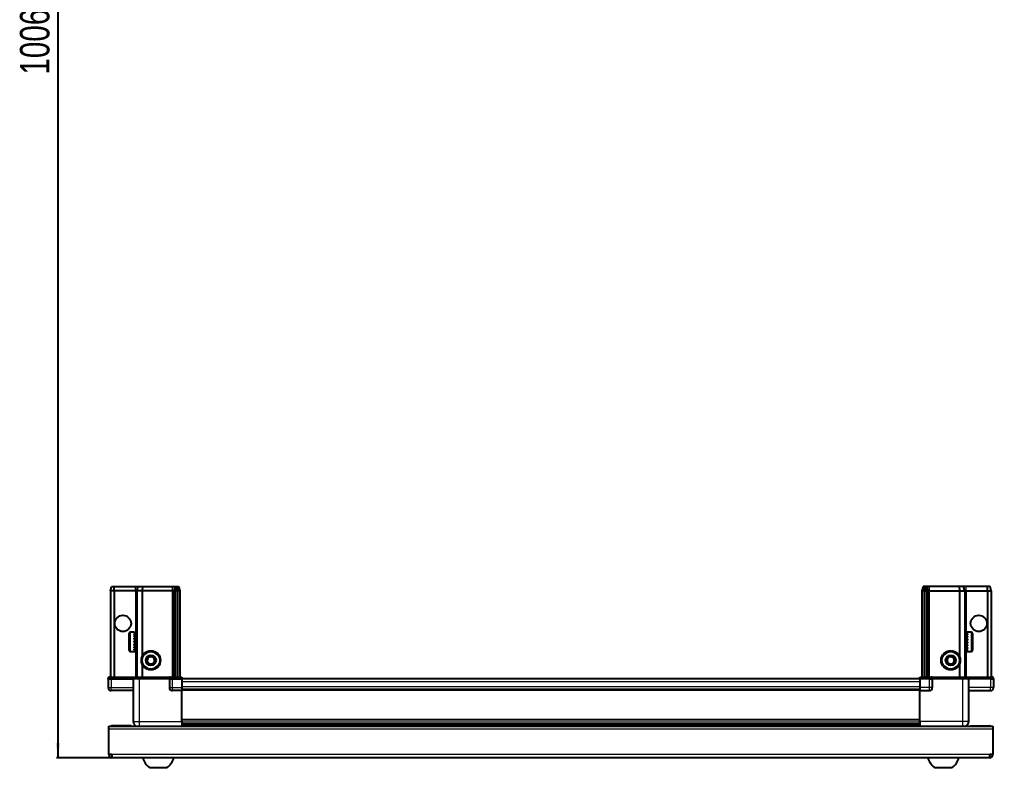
# Model space of a CAD drawing. Header units: millimetres. Extents: x 899 to 3472, y -108 to 2012.
# Drawn here: x 963 to 1623, y -108 to 399 of the extents above; entities that cross this region are included whole.
import ezdxf

# ---------------------------------------------------------------- set-up
doc = ezdxf.new("R2010")
doc.units = ezdxf.units.MM
doc.layers.add('FORMAT', color=7, linetype='Continuous')
doc.styles.add('SLDTEXTSTYLE0', font='TXT', dxfattribs={"width": 0.75})
doc.dimstyles.new('SLDDIMSTYLE0', dxfattribs={"dimtxt": 20, "dimasz": 10, "dimexe": 0, "dimexo": 0.0625, "dimgap": 5, "dimtad": 2, "dimdec": 1, "dimrnd": 1e-09, "dimzin": 12, "dimdsep": 46, "dimtxsty": 'SLDTEXTSTYLE0', "dimsah": 1, "dimcen": 0.09, "dimadec": 0, "dimazin": 3, "dimtfac": 1, "dimtofl": 0, "dimtmove": 0, "dimatfit": 3, "dimfxl": 0, "dimfrac": 2, "dimtolj": 1, "dimtzin": 12, "dimarcsym": 0})

# ---------------------------------------------------------------- blocks, each defined once
blk = doc.blocks.new('_D_8')
at = {"layer": 'FORMAT'}
for p, q in [((1108.46, 905.76), (988.47, 905.76)), ((989.47, 905.76), (989.47, -100.94)), ((1026.06, -100.94), (988.47, -100.94))]:
    blk.add_line(p, q, dxfattribs=at)
for points in [[(989.47, 905.76), (987.93, 895.76), (991.01, 895.76)], [(989.47, -100.94), (991.01, -90.94), (987.93, -90.94)]]:
    blk.add_solid(points, dxfattribs=at)
at = {"layer": 'FORMAT', "insert": (963.69, 361.77), "char_height": 20, "attachment_point": 1, "rotation": 90, "style": 'SLDTEXTSTYLE0'}
blk.add_mtext('1006,7', dxfattribs=at)

msp = doc.modelspace()

# ---------------------------------------------------------------- linework, layer by layer
at = {"color": 7, "linetype": 'Continuous', "lineweight": 25}
for p, q in [((1024.97, 12.06), (1025.77, 15.06)), ((1025.77, 15.06), (1027.63, 15.06)), ((1027.47, 12.06), (1027.63, 15.06)), ((1027.63, 15.06), (1041.97, 15.06)), ((1041.97, 15.06), (1043.77, 15.06)), ((1042.97, 12.06), (1043.77, 15.06)), ((1043.77, 15.06), (1046.8, 15.06)), ((1046.8, 15.06), (1046.47, 12.06)), ((1046.8, 15.06), (1066.97, 15.06)), ((1066.97, 15.06), (1068.77, 15.06)), ((1068.77, 15.06), (1067.97, 12.06)), ((1068.77, 15.06), (1069.51, 15.06)), ((1069.51, 15.06), (1068.97, 12.06)), ((1069.51, 15.06), (1070.02, 15.06)), ((1070.02, 15.06), (1071.17, 15.06)), ((1070.02, 15.06), (1070.47, 12.06)), ((1071.17, 15.06), (1071.97, 12.06)), ((1575.77, 15.06), (1574.97, 12.06)), ((1576.93, 15.06), (1575.77, 15.06)), ((1576.93, 15.06), (1576.47, 12.06)), ((1577.43, 15.06), (1576.93, 15.06)), ((1577.43, 15.06), (1577.97, 12.06)), ((1578.17, 15.06), (1577.43, 15.06)), ((1578.17, 15.06), (1578.97, 12.06)), ((1579.97, 15.06), (1578.17, 15.06)), ((1600.14, 15.06), (1579.97, 15.06)), ((1600.14, 15.06), (1600.47, 12.06)), ((1603.17, 15.06), (1600.14, 15.06)), ((1603.97, 12.06), (1603.17, 15.06)), ((1604.97, 15.06), (1603.17, 15.06)), ((1619.32, 15.06), (1604.97, 15.06)), ((1619.47, 12.06), (1619.32, 15.06)), ((1621.17, 15.06), (1619.32, 15.06)), ((1621.97, 12.06), (1621.17, 15.06)), ((1027.47, 12.06), (1024.97, 12.06)), ((1024.97, 12.06), (1024.97, -46.24)), ((1041.97, 12.06), (1027.47, 12.06)), ((1027.47, 12.06), (1027.47, -46.24)), ((1042.97, 12.06), (1041.97, 12.06)), ((1042.97, 12.06), (1042.97, -46.24)), ((1046.47, 12.06), (1042.97, 12.06)), ((1046.47, 12.06), (1046.47, -32.44)), ((1066.97, 12.06), (1046.47, 12.06)), ((1067.97, 12.06), (1066.97, 12.06)), ((1068.97, 12.06), (1067.97, 12.06)), ((1067.97, 12.06), (1067.97, -46.24)), ((1068.97, 12.06), (1068.97, -46.24)), ((1070.47, 12.06), (1068.97, 12.06)), ((1071.97, 12.06), (1070.47, 12.06)), ((1070.47, 12.06), (1070.47, -46.24)), ((1071.97, 12.06), (1071.97, -46.24)), ((1574.97, 12.06), (1576.47, 12.06)), ((1574.97, 12.06), (1574.97, -46.24)), ((1576.47, 12.06), (1577.97, 12.06)), ((1576.47, 12.06), (1576.47, -46.24)), ((1577.97, 12.06), (1578.97, 12.06)), ((1577.97, 12.06), (1577.97, -46.24)), ((1578.97, 12.06), (1578.97, -46.24)), ((1578.97, 12.06), (1579.97, 12.06)), ((1579.97, 12.06), (1600.47, 12.06)), ((1600.47, 12.06), (1600.47, -32.44)), ((1600.47, 12.06), (1603.97, 12.06)), ((1603.97, 12.06), (1603.97, -46.24)), ((1603.97, 12.06), (1604.97, 12.06)), ((1604.97, 12.06), (1619.47, 12.06)), ((1619.47, 12.06), (1621.97, 12.06)), ((1619.47, 12.06), (1619.47, -46.24)), ((1621.97, 12.06), (1621.97, -46.24)), ((1037.77, -28.14), (1037.77, -16.74)), ((1040.97, -15.94), (1038.57, -15.94)), ((1040.97, -15.94), (1040.97, -15.95)), ((1040.97, -15.95), (1041.47, -15.95)), ((1040.97, -16.13), (1041.47, -16.13)), ((1040.97, -16.13), (1040.97, -16.35)), ((1040.97, -16.35), (1041.47, -16.35)), ((1040.97, -16.93), (1041.47, -16.93)), ((1040.97, -16.93), (1040.97, -17.35)), ((1040.97, -17.35), (1041.47, -17.35)), ((1040.97, -18.26), (1041.47, -18.26)), ((1040.97, -18.26), (1040.97, -18.85)), ((1040.97, -18.85), (1041.47, -18.85)), ((1041.47, -16.13), (1041.47, -15.95)), ((1041.47, -16.35), (1041.47, -16.13)), ((1041.47, -16.93), (1041.47, -16.35)), ((1041.47, -17.35), (1041.47, -16.93)), ((1041.47, -18.26), (1041.47, -17.35)), ((1041.57, -18.04), (1041.47, -18.04)), ((1041.47, -18.85), (1041.47, -18.26)), ((1041.47, -20), (1041.47, -18.85)), ((1041.57, -26.84), (1041.57, -18.04)), ((1042.45, -19.13), (1041.97, -18.44)), ((1041.97, -26.44), (1041.97, -18.44)), ((1042.94, -18.44), (1042.45, -19.13)), ((1042.45, -25.75), (1042.45, -19.13)), ((1042.97, -18.44), (1042.94, -18.44)), ((1042.94, -26.44), (1042.94, -18.44)), ((1604, -18.44), (1603.97, -18.44)), ((1604.49, -19.13), (1604, -18.44)), ((1604, -18.44), (1604, -26.44)), ((1604.97, -18.44), (1604.49, -19.13)), ((1604.49, -19.13), (1604.49, -25.75)), ((1604.97, -18.44), (1604.97, -26.44)), ((1605.47, -18.04), (1605.37, -18.04)), ((1605.37, -18.04), (1605.37, -26.84)), ((1608.37, -15.94), (1605.47, -15.94)), ((1605.97, -15.94), (1605.47, -15.94)), ((1605.47, -15.94), (1605.47, -15.99)), ((1605.47, -15.99), (1605.47, -16.27)), ((1605.97, -15.99), (1605.47, -15.99)), ((1605.97, -16.27), (1605.47, -16.27)), ((1605.47, -16.27), (1605.47, -16.55)), ((1605.97, -16.55), (1605.47, -16.55)), ((1605.47, -16.55), (1605.47, -17.21)), ((1605.97, -17.21), (1605.47, -17.21)), ((1605.47, -17.21), (1605.47, -17.68)), ((1605.47, -17.68), (1605.47, -18.66)), ((1605.97, -17.68), (1605.47, -17.68)), ((1605.97, -18.66), (1605.47, -18.66)), ((1605.47, -18.66), (1605.47, -19.28)), ((1605.47, -19.28), (1605.47, -20.48)), ((1605.97, -19.28), (1605.47, -19.28)), ((1605.97, -15.99), (1605.97, -15.94)), ((1605.97, -16.55), (1605.97, -16.27)), ((1605.97, -17.68), (1605.97, -17.21)), ((1605.97, -19.28), (1605.97, -18.66)), ((1609.17, -16.74), (1609.17, -28.14)), ((1040.97, -20), (1041.47, -20)), ((1040.97, -20), (1040.97, -20.7)), ((1040.97, -20.7), (1041.47, -20.7)), ((1040.97, -21.99), (1041.47, -21.99)), ((1040.97, -21.99), (1040.97, -22.72)), ((1040.97, -22.13), (1041.47, -22.13)), ((1040.97, -22.63), (1041.47, -22.63)), ((1040.97, -22.72), (1041.47, -22.72)), ((1040.97, -24.01), (1041.47, -24.01)), ((1040.97, -24.01), (1040.97, -24.72)), ((1040.97, -24.72), (1041.47, -24.72)), ((1040.97, -25.88), (1041.47, -25.88)), ((1040.97, -25.88), (1040.97, -26.49)), ((1041.47, -20.7), (1041.47, -20)), ((1041.47, -21.99), (1041.47, -20.7)), ((1041.47, -22.13), (1041.47, -21.99)), ((1041.47, -22.72), (1041.47, -22.63)), ((1041.47, -24.01), (1041.47, -22.72)), ((1041.47, -24.72), (1041.47, -24.01)), ((1041.47, -25.88), (1041.47, -24.72)), ((1041.47, -26.49), (1041.47, -25.88)), ((1041.97, -26.44), (1042.45, -25.75)), ((1042.45, -25.75), (1042.94, -26.44)), ((1604, -26.44), (1604.49, -25.75)), ((1604.49, -25.75), (1604.97, -26.44)), ((1605.97, -20.48), (1605.47, -20.48)), ((1605.47, -20.48), (1605.47, -21.11)), ((1605.97, -21.11), (1605.47, -21.11)), ((1605.47, -21.19), (1605.47, -22.49)), ((1605.97, -21.19), (1605.47, -21.19)), ((1605.97, -22.49), (1605.47, -22.49)), ((1605.97, -22.97), (1605.47, -22.97)), ((1605.47, -22.97), (1605.47, -23.23)), ((1605.47, -23.23), (1605.47, -24.5)), ((1605.97, -23.23), (1605.47, -23.23)), ((1605.97, -24.5), (1605.47, -24.5)), ((1605.47, -24.5), (1605.47, -25.18)), ((1605.47, -25.18), (1605.47, -26.3)), ((1605.97, -25.18), (1605.47, -25.18)), ((1605.97, -26.3), (1605.47, -26.3)), ((1605.47, -26.3), (1605.47, -26.87)), ((1605.97, -21.19), (1605.97, -20.48)), ((1605.97, -23.23), (1605.97, -22.49)), ((1605.97, -25.18), (1605.97, -24.5)), ((1605.97, -26.87), (1605.97, -26.3)), ((1038.57, -28.94), (1040.97, -28.94)), ((1040.97, -26.49), (1041.47, -26.49)), ((1040.97, -27.42), (1041.47, -27.42)), ((1040.97, -27.42), (1040.97, -27.86)), ((1040.97, -27.86), (1041.47, -27.86)), ((1040.97, -28.47), (1041.47, -28.47)), ((1040.97, -28.47), (1040.97, -28.7)), ((1040.97, -28.7), (1041.47, -28.7)), ((1040.97, -28.92), (1041.47, -28.92)), ((1040.97, -28.92), (1040.97, -28.94)), ((1040.97, -28.93), (1041.47, -28.93)), ((1041.47, -27.42), (1041.47, -26.49)), ((1041.47, -26.84), (1041.57, -26.84)), ((1041.47, -27.86), (1041.47, -27.42)), ((1041.47, -28.47), (1041.47, -27.86)), ((1041.47, -28.7), (1041.47, -28.47)), ((1041.47, -28.92), (1041.47, -28.7)), ((1041.47, -28.93), (1041.47, -28.92)), ((1042.94, -26.44), (1042.97, -26.44)), ((1603.97, -26.44), (1604, -26.44)), ((1605.37, -26.84), (1605.47, -26.84)), ((1605.47, -26.87), (1605.47, -27.73)), ((1605.97, -26.87), (1605.47, -26.87)), ((1605.97, -27.73), (1605.47, -27.73)), ((1605.47, -27.73), (1605.47, -28.12)), ((1605.47, -28.12), (1605.47, -28.64)), ((1605.97, -28.12), (1605.47, -28.12)), ((1605.97, -28.64), (1605.47, -28.64)), ((1605.47, -28.64), (1605.47, -28.82)), ((1605.47, -28.82), (1605.47, -28.94)), ((1605.97, -28.82), (1605.47, -28.82)), ((1605.47, -28.94), (1608.37, -28.94)), ((1605.97, -28.12), (1605.97, -27.73)), ((1605.97, -28.82), (1605.97, -28.64)), ((1046.47, -37.44), (1046.47, -46.24)), ((1600.47, -37.44), (1600.47, -46.24)), ((1023.97, -46.24), (1023.47, -47.11)), ((1023.47, -47.44), (1023.47, -47.11)), ((1023.47, -47.44), (1025.47, -47.44)), ((1023.47, -47.44), (1023.47, -53.44)), ((1025.47, -46.24), (1023.97, -46.24)), ((1025.47, -46.24), (1040.27, -46.24)), ((1040.27, -47.44), (1025.47, -47.44)), ((1025.47, -47.44), (1040.27, -47.44)), ((1040.27, -46.24), (1040.47, -46.24)), ((1040.47, -47.44), (1040.27, -47.44)), ((1040.47, -47.44), (1040.47, -46.24)), ((1040.47, -46.24), (1044.47, -46.24)), ((1044.47, -47.44), (1040.47, -47.44)), ((1040.47, -47.44), (1040.47, -76.44)), ((1044.47, -46.24), (1064.77, -46.24)), ((1064.77, -47.44), (1044.47, -47.44)), ((1064.77, -46.24), (1064.97, -46.24)), ((1064.97, -47.44), (1064.77, -47.44)), ((1064.97, -47.44), (1064.97, -46.24)), ((1065.65, -46.24), (1064.97, -46.24)), ((1064.97, -47.44), (1066.97, -47.44)), ((1064.97, -47.44), (1064.97, -53.44)), ((1065.65, -46.24), (1073.47, -46.24)), ((1073.47, -47.11), (1066.97, -47.11)), ((1073.47, -47.44), (1066.97, -47.44)), ((1066.97, -47.44), (1073.47, -47.44)), ((1073.47, -46.24), (1073.47, -47.11)), ((1073.47, -47.11), (1073.47, -47.11)), ((1073.47, -47.44), (1073.47, -47.11)), ((1073.47, -47.44), (1073.47, -47.44)), ((1073.47, -47.44), (1073.47, -53.44)), ((1573.47, -47.59), (1073.47, -47.59)), ((1573.47, -46.24), (1581.29, -46.24)), ((1573.47, -47.11), (1573.47, -46.24)), ((1579.97, -47.11), (1573.47, -47.11)), ((1573.47, -47.44), (1573.47, -47.11)), ((1579.97, -47.44), (1573.47, -47.44)), ((1573.47, -47.44), (1573.47, -53.44)), ((1579.97, -47.44), (1581.97, -47.44)), ((1581.97, -47.44), (1579.97, -47.44)), ((1581.97, -46.24), (1581.29, -46.24)), ((1581.97, -47.44), (1581.97, -46.24)), ((1581.97, -46.24), (1582.17, -46.24)), ((1582.17, -47.44), (1581.97, -47.44)), ((1581.97, -47.44), (1581.97, -53.44)), ((1582.17, -46.24), (1602.47, -46.24)), ((1602.47, -47.44), (1582.17, -47.44)), ((1602.47, -46.24), (1606.47, -46.24)), ((1606.47, -47.44), (1602.47, -47.44)), ((1606.47, -47.44), (1606.47, -46.24)), ((1606.47, -46.24), (1606.67, -46.24)), ((1606.67, -47.44), (1606.47, -47.44)), ((1606.47, -47.44), (1606.47, -76.44)), ((1606.67, -46.24), (1621.47, -46.24)), ((1621.47, -47.44), (1606.67, -47.44)), ((1622.97, -46.24), (1621.47, -46.24)), ((1621.47, -47.44), (1623.47, -47.44)), ((1623.47, -47.11), (1622.97, -46.24)), ((1623.47, -47.11), (1622.97, -46.24)), ((1623.47, -47.44), (1623.47, -47.11)), ((1623.47, -47.44), (1623.47, -47.11)), ((1623.47, -47.44), (1623.47, -47.44)), ((1623.47, -47.44), (1623.47, -53.44)), ((1040.47, -55.44), (1025.47, -55.44)), ((1073.47, -55.44), (1066.97, -55.44)), ((1073.47, -53.44), (1073.47, -55.44)), ((1573.47, -54.79), (1073.47, -54.79)), ((1073.47, -76.44), (1073.47, -55.44)), ((1573.47, -53.44), (1573.47, -55.44)), ((1573.47, -55.44), (1579.97, -55.44)), ((1573.47, -76.44), (1573.47, -55.44)), ((1606.47, -55.44), (1621.47, -55.44)), ((1073.47, -77.46), (1573.47, -77.46)), ((1073.47, -77.5), (1573.47, -77.5)), ((1573.62, -79.44), (1573.62, -76.44)), ((1023.97, -79.44), (1622.97, -79.44)), ((1023.97, -81.54), (1023.97, -79.44)), ((1023.97, -98.84), (1023.97, -81.54)), ((1038.97, -79.34), (1026.07, -79.34)), ((1038.97, -79.34), (1038.97, -79.44)), ((1097.35, -79.29), (1073.47, -79.29)), ((1091.97, -79.44), (1091.97, -79.29)), ((1092.01, -79.44), (1092.01, -79.29)), ((1092.28, -79.44), (1092.28, -79.29)), ((1092.54, -79.44), (1092.54, -79.29)), ((1093.19, -79.44), (1093.19, -79.29)), ((1093.66, -79.44), (1093.66, -79.29)), ((1094.62, -79.44), (1094.62, -79.29)), ((1095.24, -79.44), (1095.24, -79.29)), ((1096.43, -79.44), (1096.43, -79.29)), ((1097.09, -79.44), (1097.09, -79.29)), ((1097.14, -79.44), (1097.14, -79.29)), ((1098.44, -79.29), (1097.35, -79.29)), ((1099.17, -79.29), (1098.44, -79.29)), ((1098.44, -79.44), (1098.44, -79.29)), ((1098.44, -79.29), (1098.44, -79.29)), ((1098.45, -79.44), (1098.45, -79.29)), ((1098.95, -79.44), (1098.95, -79.29)), ((1099.17, -79.44), (1099.17, -79.29)), ((1099.59, -79.29), (1099.17, -79.29)), ((1099.17, -79.29), (1099.17, -79.29)), ((1547.35, -79.29), (1099.59, -79.29)), ((1100.45, -79.44), (1100.45, -79.29)), ((1101.14, -79.44), (1101.14, -79.29)), ((1102.26, -79.44), (1102.26, -79.29)), ((1102.84, -79.44), (1102.84, -79.29)), ((1103.71, -79.44), (1103.71, -79.29)), ((1104.11, -79.44), (1104.11, -79.29)), ((1104.64, -79.44), (1104.64, -79.29)), ((1104.83, -79.44), (1104.83, -79.29)), ((1104.97, -79.44), (1104.97, -79.29)), ((1541.97, -79.44), (1541.97, -79.29)), ((1542.14, -79.44), (1542.14, -79.29)), ((1542.35, -79.44), (1542.35, -79.29)), ((1542.91, -79.44), (1542.91, -79.29)), ((1543.33, -79.44), (1543.33, -79.29)), ((1544.23, -79.44), (1544.23, -79.29)), ((1544.82, -79.44), (1544.82, -79.29)), ((1545.96, -79.44), (1545.96, -79.29)), ((1546.66, -79.44), (1546.66, -79.29)), ((1547.93, -79.29), (1547.35, -79.29)), ((1547.93, -79.44), (1547.93, -79.29)), ((1547.94, -79.29), (1547.93, -79.29)), ((1548.67, -79.29), (1547.94, -79.29)), ((1548.11, -79.44), (1548.11, -79.29)), ((1548.61, -79.44), (1548.61, -79.29)), ((1548.67, -79.44), (1548.67, -79.29)), ((1549.59, -79.29), (1548.67, -79.29)), ((1548.67, -79.29), (1548.67, -79.29)), ((1573.47, -79.29), (1549.59, -79.29)), ((1549.96, -79.44), (1549.96, -79.29)), ((1550.67, -79.44), (1550.67, -79.29)), ((1551.84, -79.44), (1551.84, -79.29)), ((1552.45, -79.44), (1552.45, -79.29)), ((1553.4, -79.44), (1553.4, -79.29)), ((1553.85, -79.44), (1553.85, -79.29)), ((1554.47, -79.44), (1554.47, -79.29)), ((1554.71, -79.44), (1554.71, -79.29)), ((1554.95, -79.44), (1554.95, -79.29)), ((1554.97, -79.44), (1554.97, -79.29)), ((1607.97, -79.34), (1620.87, -79.34)), ((1607.97, -79.34), (1607.97, -79.44)), ((1622.97, -79.44), (1622.97, -81.54)), ((1622.97, -81.54), (1622.97, -98.84)), ((1026.07, -98.84), (1023.97, -98.84)), ((1026.07, -98.84), (1026.07, -100.94)), ((1622.97, -98.84), (1620.87, -98.84)), ((1620.87, -100.94), (1620.87, -98.84)), ((1620.87, -100.94), (1026.07, -100.94)), ((1051.47, -107.54), (1063.47, -107.54)), ((1583.47, -107.54), (1595.47, -107.54))]:
    msp.add_line(p, q, dxfattribs=at)
at = {"color": 8, "linetype": 'Continuous', "lineweight": 18}
for p, q in [((1041.97, 12.06), (1041.97, 15.06)), ((1066.97, 15.06), (1066.97, 12.06)), ((1579.97, 15.06), (1579.97, 12.06)), ((1604.97, 12.06), (1604.97, 15.06)), ((1041.97, 12.06), (1041.97, -18.44)), ((1066.97, 12.06), (1066.97, -46.24)), ((1579.97, 12.06), (1579.97, -46.24)), ((1604.97, 12.06), (1604.97, -18.44)), ((1038.57, -28.94), (1038.57, -15.94)), ((1608.37, -15.94), (1608.37, -28.94)), ((1041.97, -26.44), (1041.97, -46.24)), ((1604.97, -26.44), (1604.97, -46.24)), ((1025.47, -47.44), (1025.47, -46.24)), ((1025.47, -47.44), (1025.47, -53.44)), ((1040.27, -47.44), (1040.27, -46.24)), ((1044.47, -47.44), (1044.47, -46.24)), ((1044.47, -47.44), (1044.47, -76.44)), ((1064.77, -47.44), (1064.77, -46.24)), ((1066.97, -47.44), (1066.97, -47.11)), ((1066.97, -47.44), (1066.97, -53.44)), ((1073.47, -47.44), (1073.47, -47.11)), ((1573.47, -49.59), (1073.47, -49.59)), ((1573.47, -52.79), (1073.47, -52.79)), ((1579.97, -47.44), (1579.97, -47.11)), ((1579.97, -47.44), (1579.97, -53.44)), ((1582.17, -46.24), (1582.17, -47.44)), ((1602.47, -47.44), (1602.47, -46.24)), ((1602.47, -47.44), (1602.47, -76.44)), ((1606.67, -46.24), (1606.67, -47.44)), ((1621.47, -47.44), (1621.47, -46.24)), ((1621.47, -47.44), (1621.47, -53.44)), ((1023.47, -53.44), (1025.47, -53.44)), ((1025.47, -53.44), (1040.47, -53.44)), ((1025.47, -55.44), (1025.47, -53.44)), ((1064.97, -53.44), (1066.97, -53.44)), ((1066.97, -53.44), (1073.47, -53.44)), ((1066.97, -53.44), (1066.97, -55.44)), ((1573.47, -55.44), (1073.47, -55.44)), ((1579.97, -53.44), (1573.47, -53.44)), ((1581.97, -53.44), (1579.97, -53.44)), ((1579.97, -53.44), (1579.97, -55.44)), ((1621.47, -53.44), (1606.47, -53.44)), ((1623.47, -53.44), (1621.47, -53.44)), ((1621.47, -55.44), (1621.47, -53.44)), ((1044.47, -76.44), (1073.47, -76.44)), ((1073.47, -74.84), (1573.47, -74.84)), ((1573.47, -76.26), (1073.47, -76.26)), ((1073.47, -78.7), (1573.47, -78.7)), ((1602.47, -76.44), (1573.47, -76.44)), ((1622.97, -81.54), (1023.97, -81.54)), ((1026.07, -79.44), (1026.07, -79.34)), ((1620.87, -79.44), (1620.87, -79.34)), ((1620.87, -98.84), (1026.07, -98.84))]:
    msp.add_line(p, q, dxfattribs=at)
at = {"color": 7, "linetype": 'Continuous', "lineweight": 25, "flags": 128}
for points in [[(1026.07, -79.34), (1025.66, -79.38), (1025.43, -79.44)], [(1621.51, -79.44), (1621.28, -79.38), (1620.87, -79.34)]]:
    msp.add_lwpolyline(points, dxfattribs=at)
at = {"color": 7, "linetype": 'Continuous', "lineweight": 25}
for centre, radius in [((1033.47, -9.94), 5.5), ((1613.47, -9.94), 5.5), ((1052.47, -34.94), 6.5), ((1052.47, -34.94), 3.46), ((1594.47, -34.94), 6.5), ((1594.47, -34.94), 3.46)]:
    msp.add_circle(centre, radius, dxfattribs=at)
at = {"color": 8, "linetype": 'Continuous', "lineweight": 18}
for centre in [(1052.47, -34.94), (1594.47, -34.94)]:
    msp.add_circle(centre, 5.7, dxfattribs=at)
at = {"color": 7, "linetype": 'Continuous', "lineweight": 25}
for centre, radius, start, end in [((1038.57, -16.74), 0.8, 90, 180), ((1041.97, -18.04), 0.4, 180, 270), ((1604.97, -18.04), 0.4, 270, 0), ((1608.37, -16.74), 0.8, 360, 90), ((1038.57, -28.14), 0.8, 180, 270), ((1041.97, -26.84), 0.4, 90, 180), ((1052.47, -34.94), 2.5, 87.37605, 147.37605), ((1052.47, -34.94), 2.5, 27.37605, 87.37605), ((1594.47, -34.94), 2.5, 74.67671, 134.67671), ((1594.47, -34.94), 2.5, 14.67671, 74.67671), ((1604.97, -26.84), 0.4, 360, 90), ((1608.37, -28.14), 0.8, 270, 0), ((1052.47, -34.94), 2.5, 147.37605, 207.37605), ((1052.47, -34.94), 2.5, 207.37605, 267.37605), ((1052.47, -34.94), 2.5, 267.37605, 327.37605), ((1052.47, -34.94), 2.5, 327.37605, 27.37605), ((1594.47, -34.94), 2.5, 134.67671, 194.67671), ((1594.47, -34.94), 2.5, 194.67671, 254.67671), ((1594.47, -34.94), 2.5, 254.67671, 314.67671), ((1594.47, -34.94), 2.5, 314.67671, 14.67671), ((1025.47, -53.44), 2, 180, 270), ((1066.97, -53.44), 2, 180, 270), ((1579.97, -53.44), 2, 270, 0), ((1621.47, -53.44), 2, 270, 0), ((1026.07, -98.84), 2.1, 180, 270), ((1026.07, -98.84), 0.6, 180, 270), ((1620.87, -98.84), 0.6, 270, 0), ((1620.87, -98.84), 2.1, 270, 0), ((1058.5, -97.92), 11.91, 194.70035, 233.8734), ((1056.45, -97.92), 11.91, 306.1266, 345.29965), ((1590.5, -97.92), 11.91, 194.70035, 233.8734), ((1588.45, -97.92), 11.91, 306.1266, 345.29965)]:
    msp.add_arc(centre, radius, start, end, dxfattribs=at)
for centre, start_param, end_param in [((1066.97, -43.64), 2.418858, 3.141593), ((1579.97, -43.64), 3.141593, 3.864327)]:
    msp.add_ellipse(centre, major_axis=(0, 3.46), ratio=0.57735, start_param=start_param, end_param=end_param, dxfattribs=at)
for points, knots in [([(1049.59, -34.81), (1049.86, -34.37), (1050.39, -33.56), (1050.9, -32.75), (1051.14, -32.38)], [0, 0, 0, 0, 0.534686, 1, 1, 1, 1]), ([(1051.14, -32.38), (1051.66, -32.4), (1052.62, -32.44), (1053.58, -32.49), (1054.03, -32.51)], [0, 0, 0, 0, 0.534686, 1, 1, 1, 1]), ([(1054.03, -32.51), (1054.19, -32.81), (1054.56, -33.55), (1055.02, -34.43), (1055.3, -34.96), (1055.35, -35.07)], [0, 0, 0, 0, 0.362901, 0.866875, 1, 1, 1, 1]), ([(1591.69, -34.18), (1592.05, -33.81), (1592.74, -33.14), (1593.42, -32.46), (1593.74, -32.15)], [0, 0, 0, 0, 0.534686, 1, 1, 1, 1]), ([(1593.74, -32.15), (1594.24, -32.28), (1595.17, -32.54), (1596.09, -32.79), (1596.52, -32.91)], [0, 0, 0, 0, 0.534686, 1, 1, 1, 1]), ([(1596.52, -32.91), (1596.56, -33.03), (1596.71, -33.61), (1596.96, -34.57), (1597.17, -35.37), (1597.25, -35.7)], [0, 0, 0, 0, 0.1331247, 0.6370994, 1, 1, 1, 1]), ([(1050.91, -37.37), (1050.86, -37.26), (1050.58, -36.73), (1050.12, -35.84), (1049.75, -35.11), (1049.59, -34.81)], [0, 0, 0, 0, 0.133125, 0.637099, 1, 1, 1, 1]), ([(1053.8, -37.5), (1053.28, -37.48), (1052.32, -37.44), (1051.36, -37.39), (1050.91, -37.37)], [0, 0, 0, 0, 0.534686, 1, 1, 1, 1]), ([(1055.35, -35.07), (1055.08, -35.51), (1054.56, -36.32), (1054.04, -37.13), (1053.8, -37.5)], [0, 0, 0, 0, 0.534686, 1, 1, 1, 1]), ([(1592.42, -36.97), (1592.33, -36.64), (1592.12, -35.84), (1591.87, -34.88), (1591.72, -34.3), (1591.69, -34.18)], [0, 0, 0, 0, 0.3629006, 0.8668753, 1, 1, 1, 1]), ([(1595.2, -37.73), (1594.7, -37.6), (1593.77, -37.34), (1592.85, -37.09), (1592.42, -36.97)], [0, 0, 0, 0, 0.534686, 1, 1, 1, 1]), ([(1597.25, -35.7), (1596.89, -36.07), (1596.2, -36.74), (1595.52, -37.42), (1595.2, -37.73)], [0, 0, 0, 0, 0.534686, 1, 1, 1, 1]), ([(1040.47, -76.44), (1040.52, -76.88), (1040.59, -77.56), (1041.02, -78.37), (1041.48, -78.93), (1041.88, -79.29), (1042.15, -79.42), (1042.19, -79.44)], [0, 0, 0, 0, 0.363018, 0.558438, 0.758004, 0.95757, 1, 1, 1, 1]), ([(1073.47, -76.44), (1073.47, -76.84), (1073.47, -77.63), (1073.47, -78.64), (1073.47, -79.27), (1073.47, -79.43), (1073.47, -79.44)], [0, 0, 0, 0, 0.3255201, 0.6510403, 0.9765604, 1, 1, 1, 1]), ([(1573.47, -76.44), (1573.47, -76.84), (1573.47, -77.63), (1573.47, -78.64), (1573.47, -79.27), (1573.47, -79.43), (1573.47, -79.44)], [0, 0, 0, 0, 0.32552, 0.65104, 0.97656, 1, 1, 1, 1]), ([(1606.47, -76.44), (1606.42, -76.88), (1606.35, -77.56), (1605.92, -78.37), (1605.46, -78.93), (1605.06, -79.29), (1604.8, -79.42), (1604.75, -79.44)], [0, 0, 0, 0, 0.363018, 0.558438, 0.758004, 0.95757, 1, 1, 1, 1])]:
    msp.add_open_spline(points, degree=3, knots=knots, dxfattribs=at)
at = {"color": 8, "linetype": 'Continuous', "lineweight": 18}
for points in [[(1040.47, -76.44), (1040.53, -76.44), (1040.65, -76.44), (1041.58, -76.44), (1042.9, -76.44), (1043.95, -76.44), (1044.47, -76.44)], [(1606.47, -76.44), (1606.41, -76.44), (1606.29, -76.44), (1605.37, -76.44), (1604.04, -76.44), (1602.99, -76.44), (1602.47, -76.44)]]:
    msp.add_open_spline(points, degree=3, dxfattribs=at)
for points in [[(1044.47, -76.44), (1044.47, -76.88), (1044.47, -77.56), (1044.47, -78.37), (1044.47, -78.93), (1044.47, -79.29), (1044.47, -79.42), (1044.47, -79.44)], [(1602.47, -76.44), (1602.47, -76.88), (1602.47, -77.56), (1602.47, -78.37), (1602.47, -78.93), (1602.47, -79.29), (1602.47, -79.42), (1602.47, -79.44)]]:
    msp.add_open_spline(points, degree=3, knots=[0, 0, 0, 0, 0.363018, 0.558438, 0.758004, 0.95757, 1, 1, 1, 1], dxfattribs=at)

# ---------------------------------------------------------------- dimensions: what is measured, and where the dimension line sits
at = {"layer": 'FORMAT'}
dim = msp.add_linear_dim(base=(989.47, -100.94), p1=(1108.47, 905.76), p2=(1026.07, -100.94), angle=90, dimstyle='SLDDIMSTYLE0', dxfattribs=at)
dim.commit()
dim.dimension.update_dxf_attribs({"geometry": '_D_8', "text_midpoint": (989.47, 402.41), "dimtype": 160})

doc.saveas('drawing.dxf')
